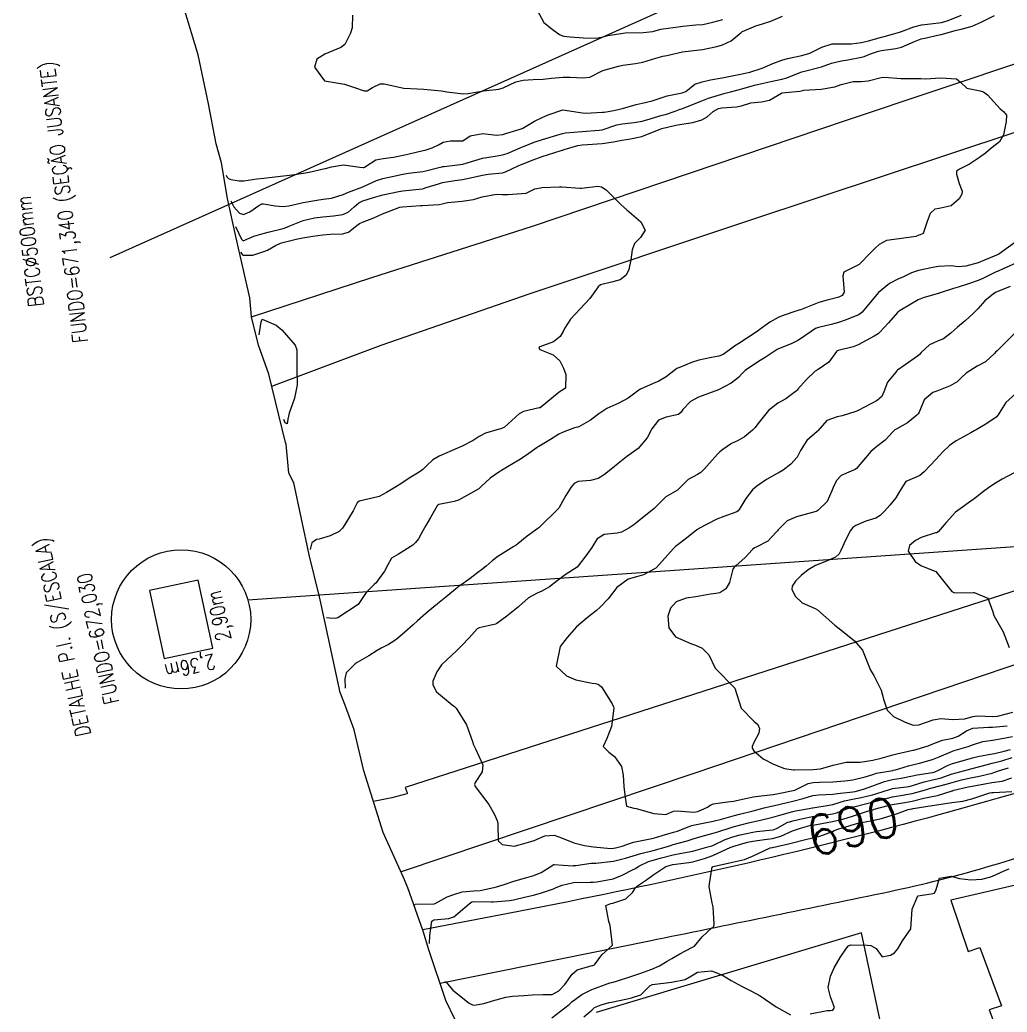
# Model space of a CAD drawing. Header units: metres. Extents: x 298520 to 308411, y 7433745 to 7450750.
# Drawn here: x 300152.6 to 300252, y 7445068 to 7445167.9 of the extents above; entities that cross this region are included whole.
import ezdxf
from ezdxf.enums import TextEntityAlignment as Align

# ---------------------------------------------------------------- set-up
doc = ezdxf.new("R2010")
doc.units = ezdxf.units.M
doc.header["$LTSCALE"] = 10
doc.linetypes.add('CONTINUO', pattern=[0])
for name, color, linetype in [('Area', 45, 'Continuous'), ('Cotas', 45, 'Continuous'), ('Curvas de Nivel 1m', 11, 'Continuous'), ('Curvas de Nivel 5m', 15, 'Continuous'), ('Edificações', 30, 'Continuous'), ('TEXTO', 45, 'Continuous'), ('Vias Primárias', 230, 'Continuous')]:
    doc.layers.add(name, color=color, linetype=linetype)
doc.styles.add('ROMANS', font='romans', dxfattribs={"height": 0.2})
doc.styles.add('Style-STANDARD', font='STANDARD.shx')

msp = doc.modelspace()

# ---------------------------------------------------------------- linework, layer by layer
at = {"layer": 'Area'}
msp.add_polyline3d([(300196.391, 7445067.332, 698.161), (300195.494, 7445069.23, 688.461), (300193.792, 7445074.323, 688.242), (300193.218, 7445076.212, 688.232), (300191.656, 7445080.543, 686.581), (300191.243, 7445081.581, 686.491), (300189.178, 7445086.123, 686.581), (300187.244, 7445092.339, 686.542), (300186.262, 7445096.443, 686.512), (300185.409, 7445098.851, 686.421), (300184.861, 7445100.226, 686.442), (300182.927, 7445109.246, 688.082), (300182.763, 7445109.829, 688.182), (300181.736, 7445114.061, 704.552), (300180.183, 7445121.313, 689.671), (300179.706, 7445122.281, 689.731), (300179.411, 7445125.19, 689.793), (300179.369, 7445125.364, 689.782), (300177.664, 7445132.243, 690.052), (300176.653, 7445135.164, 689.952), (300175.95, 7445138.014, 689.963), (300175.767, 7445139.905, 689.903), (300174.361, 7445146.099, 687.742), (300173.527, 7445149.928, 686.463), (300172.918, 7445153.519, 685.482), (300172.379, 7445155.41, 685.392), (300171.6, 7445159.438, 685.373), (300170.583, 7445164.381, 685.662), (300169.134, 7445169.127, 685.592)], dxfattribs=at)
at = {"layer": 'Curvas de Nivel 1m', "flags": 128}
for points, elevation in [([(300173.373, 7445152.25), (300173.46, 7445152.079), (300173.611, 7445151.913), (300173.869, 7445151.832), (300174.694, 7445151.693), (300175.16, 7445151.686), (300176.478, 7445151.892), (300177.164, 7445151.97), (300178.273, 7445152.083), (300179.168, 7445152.191), (300180.035, 7445152.302), (300181.173, 7445152.472), (300181.739, 7445152.58), (300183.179, 7445152.886), (300183.373, 7445152.934), (300183.987, 7445153.118), (300185.185, 7445153.298), (300186.835, 7445153.083), (300187.182, 7445153.033), (300187.223, 7445153.039), (300187.309, 7445153.079), (300188.452, 7445153.806), (300189.192, 7445153.953), (300190.226, 7445154.078), (300191.195, 7445154.286), (300191.803, 7445154.418), (300193.2, 7445154.729), (300193.425, 7445154.784), (300194.127, 7445155.001), (300194.837, 7445155.365), (300195.212, 7445155.572), (300195.944, 7445155.713), (300197.21, 7445155.716), (300197.943, 7445156.225), (300199.218, 7445156.445), (300200.591, 7445156.294), (300201.217, 7445156.363), (300201.64, 7445156.485), (300202.969, 7445156.893), (300203.156, 7445156.959), (300203.225, 7445157.004), (300204.411, 7445157.702), (300205.241, 7445158.097), (300205.788, 7445158.318), (300207.253, 7445158.84), (300209.249, 7445158.531), (300209.548, 7445158.515), (300211.25, 7445158.593), (300211.43, 7445158.609), (300212.41, 7445158.778), (300213.093, 7445158.933), (300213.255, 7445158.977), (300214.646, 7445159.369), (300215.261, 7445159.52), (300216.259, 7445159.731), (300217.267, 7445160.085), (300217.75, 7445160.233), (300219.271, 7445160.535), (300219.642, 7445160.694), (300220.544, 7445161.421), (300221.288, 7445161.664), (300222.111, 7445161.842), (300223.294, 7445162.053), (300223.798, 7445162.143), (300225.3, 7445162.455), (300225.443, 7445162.486), (300226.084, 7445162.618), (300227.307, 7445163.037), (300228.399, 7445163.503), (300229.316, 7445163.851), (300229.882, 7445164.009), (300231.32, 7445164.309), (300232.134, 7445164.548), (300233.329, 7445165.156), (300234.368, 7445165.484), (300235.333, 7445165.472), (300236.304, 7445165.467), (300237.334, 7445165.628), (300238.016, 7445165.794), (300239.34, 7445166.144), (300239.593, 7445166.205), (300240.436, 7445166.449), (300241.132, 7445166.656), (300241.347, 7445166.727), (300242.592, 7445167.184), (300243.357, 7445167.381), (300244.256, 7445167.505), (300245.362, 7445167.64), (300245.954, 7445167.791), (300247.373, 7445168.346)], 686), ([(300173.853, 7445149.68), (300174.174, 7445149.062), (300174.728, 7445148.424), (300175.124, 7445148.312), (300175.781, 7445148.558), (300176.681, 7445149.205), (300176.968, 7445149.368), (300177.135, 7445149.388), (300178.333, 7445149.188), (300179.132, 7445149.109), (300179.678, 7445149.172), (300181.137, 7445149.51), (300182.516, 7445149.76), (300183.14, 7445149.845), (300183.989, 7445149.965), (300185.145, 7445150.322), (300185.681, 7445150.561), (300187.153, 7445151.08), (300188.504, 7445151.725), (300189.166, 7445151.941), (300190.075, 7445152.141), (300191.173, 7445152.369), (300191.741, 7445152.458), (300193.177, 7445152.642), (300193.481, 7445152.704), (300194.662, 7445152.995), (300195.072, 7445153.103), (300195.184, 7445153.125), (300195.326, 7445153.13), (300197.187, 7445153.37), (300198.409, 7445153.729), (300199.193, 7445153.971), (300200.455, 7445154.18), (300201.197, 7445154.306), (300201.649, 7445154.455), (300202.682, 7445154.895), (300203.043, 7445155.054), (300203.205, 7445155.118), (300204.482, 7445155.606), (300205.213, 7445155.847), (300206.669, 7445156.3), (300207.219, 7445156.471), (300207.527, 7445156.529), (300209.221, 7445156.66), (300210.929, 7445156.794), (300211.193, 7445156.821), (300211.223, 7445156.828), (300212.684, 7445157.323), (300213.233, 7445157.431), (300214.427, 7445157.566), (300215.237, 7445157.706), (300216.044, 7445157.935), (300217.246, 7445158.284), (300217.584, 7445158.381), (300218.56, 7445158.707), (300219.068, 7445158.889), (300219.255, 7445158.952), (300219.655, 7445159.092), (300221.264, 7445159.758), (300221.921, 7445160.009), (300223.271, 7445160.421), (300223.452, 7445160.467), (300224.146, 7445160.641), (300225.032, 7445160.877), (300225.278, 7445160.948), (300226.564, 7445161.33), (300227.286, 7445161.491), (300228.2, 7445161.68), (300229.293, 7445161.935), (300229.801, 7445162.069), (300231.046, 7445162.563), (300231.226, 7445162.638), (300231.304, 7445162.662), (300231.438, 7445162.692), (300233.302, 7445163.165), (300234.312, 7445163.516), (300235.312, 7445163.781), (300235.932, 7445163.882), (300237.318, 7445164.136), (300237.581, 7445164.216), (300238.224, 7445164.471), (300239.046, 7445164.743), (300239.326, 7445164.799), (300240.779, 7445164.995), (300241.33, 7445165.153), (300242.641, 7445165.726), (300243.339, 7445165.97), (300243.692, 7445166.054), (300245.131, 7445166.392), (300245.31, 7445166.424), (300245.343, 7445166.427), (300246.88, 7445166.837), (300247.352, 7445166.954), (300248.452, 7445167.253), (300249.363, 7445167.649), (300249.825, 7445167.877), (300250.715, 7445168.327)], 687), ([(300204.676, 7445168.877), (300205.354, 7445167.614), (300206.331, 7445166.855), (300206.92, 7445166.427), (300207.337, 7445166.259), (300207.996, 7445166.174), (300209.335, 7445166.076), (300210.57, 7445166.036), (300211.337, 7445166.195), (300211.806, 7445166.318), (300213.341, 7445166.554), (300213.541, 7445166.568), (300215.342, 7445166.618), (300216.314, 7445166.735), (300217.127, 7445166.943), (300217.347, 7445166.991), (300218.88, 7445167.174), (300219.351, 7445167.248), (300220.647, 7445167.387), (300221.354, 7445167.437), (300222.37, 7445167.647), (300223.362, 7445167.94)], 684), ([(300174.333, 7445147.1), (300174.943, 7445145.811), (300175.09, 7445145.66), (300176.179, 7445146.126), (300177.101, 7445146.398), (300177.739, 7445146.558), (300179.109, 7445146.892), (300179.326, 7445146.961), (300179.801, 7445147.17), (300181.118, 7445147.7), (300182.29, 7445147.97), (300183.122, 7445148.071), (300184.194, 7445148.184), (300185.125, 7445148.316), (300185.666, 7445148.556), (300186.259, 7445149.089), (300186.736, 7445149.485), (300187.139, 7445149.668), (300188.2, 7445150.012), (300189.145, 7445150.301), (300190.746, 7445150.634), (300191.149, 7445150.685), (300191.458, 7445150.718), (300193.152, 7445150.904), (300193.238, 7445150.923), (300193.496, 7445151.007), (300194.749, 7445151.405), (300195.161, 7445151.511), (300196.403, 7445151.732), (300197.166, 7445151.836), (300198.107, 7445152.013), (300199.173, 7445152.277), (300199.737, 7445152.369), (300201.177, 7445152.506), (300201.503, 7445152.582), (300202.143, 7445152.9), (300202.838, 7445153.241), (300203.188, 7445153.38), (300204.272, 7445153.799), (300205.196, 7445154.129), (300207.111, 7445154.751), (300207.202, 7445154.768), (300207.259, 7445154.783), (300207.408, 7445154.838), (300208.788, 7445155.243), (300209.208, 7445155.308), (300209.736, 7445155.34), (300211.209, 7445155.448), (300212.367, 7445155.622), (300213.213, 7445155.8), (300214.058, 7445155.918), (300215.217, 7445156.161), (300216.637, 7445156.729), (300217.053, 7445156.895), (300217.226, 7445156.945), (300218.642, 7445157.296), (300219.233, 7445157.397), (300220.356, 7445157.569), (300221.24, 7445157.836), (300221.788, 7445158.122), (300222.393, 7445158.659), (300222.934, 7445158.975), (300223.257, 7445159.043), (300224.744, 7445159.15), (300225.259, 7445159.255), (300226.17, 7445159.525), (300227.263, 7445159.65), (300228.054, 7445159.803), (300229.272, 7445160.502), (300229.321, 7445160.531), (300229.656, 7445160.576), (300231.11, 7445160.727), (300231.276, 7445160.756), (300231.53, 7445160.81), (300233.277, 7445160.929), (300234.647, 7445161.149), (300235.282, 7445161.393), (300236.477, 7445161.684), (300237.285, 7445161.68), (300237.993, 7445161.765), (300239.289, 7445162.089), (300239.625, 7445162.121), (300241.288, 7445161.993), (300242.862, 7445161.99), (300243.289, 7445161.976), (300243.728, 7445161.966), (300245.289, 7445162.047), (300246.864, 7445161.942), (300247.285, 7445161.609), (300247.933, 7445161.007), (300249.277, 7445160.742), (300249.601, 7445160.661), (300249.991, 7445160.333), (300251.259, 7445158.947), (300251.601, 7445158.659), (300251.927, 7445158.31), (300251.882, 7445157.672), (300251.603, 7445156.314), (300251.216, 7445155.633), (300250.477, 7445155.061), (300249.619, 7445154.336), (300249.378, 7445154.161), (300249.199, 7445154.052), (300248.176, 7445153.367), (300247.18, 7445152.873), (300246.891, 7445152.659), (300246.883, 7445152.373), (300247.163, 7445151.415), (300247.445, 7445150.655), (300247.407, 7445150.366), (300247.148, 7445149.867), (300246.351, 7445149.168), (300245.138, 7445148.909), (300244.693, 7445148.838), (300244.231, 7445148.399), (300243.916, 7445147.607), (300243.52, 7445146.406), (300243.238, 7445146.273), (300243.101, 7445146.225), (300242.787, 7445146.101), (300241.097, 7445145.872), (300239.849, 7445145.698), (300239.091, 7445145.292), (300238.662, 7445144.89), (300238.249, 7445144.468), (300237.071, 7445143.285), (300235.53, 7445142.505), (300235.44, 7445142.123), (300235.576, 7445140.505), (300235.375, 7445140.161), (300235.028, 7445139.995), (300233.851, 7445139.696), (300233.022, 7445139.448), (300231.18, 7445138.723), (300231.014, 7445138.664), (300230.936, 7445138.639), (300230.719, 7445138.563), (300229.443, 7445138.139), (300229.004, 7445137.969), (300228.106, 7445137.479), (300226.984, 7445136.657), (300226.953, 7445136.631), (300226.91, 7445136.601), (300224.97, 7445135.336), (300224.555, 7445135.049), (300224.018, 7445134.639), (300223.385, 7445134.219), (300222.957, 7445134.057), (300222.228, 7445133.933), (300220.953, 7445133.66), (300220.227, 7445133.41), (300218.945, 7445132.89), (300218.811, 7445132.835), (300218.611, 7445132.703), (300217.671, 7445131.974), (300216.925, 7445131.549), (300216.357, 7445131.293), (300215.093, 7445130.747), (300214.912, 7445130.645), (300213.832, 7445129.832), (300212.898, 7445129.325), (300211.696, 7445128.788), (300210.888, 7445128.264), (300210.065, 7445127.624), (300208.874, 7445126.954), (300208.773, 7445126.922), (300208.449, 7445126.824), (300207.294, 7445126.408), (300206.863, 7445126.19), (300206.038, 7445125.67), (300204.844, 7445124.951), (300204.791, 7445124.923), (300204.694, 7445124.871), (300203.62, 7445124.097), (300202.83, 7445123.58), (300201.696, 7445122.907), (300200.818, 7445122.382), (300199.965, 7445121.775), (300199.051, 7445120.938), (300198.927, 7445120.813), (300198.8, 7445120.714), (300197.686, 7445120.055), (300196.782, 7445119.57), (300196.33, 7445119.417), (300194.775, 7445119.126), (300194.69, 7445119.075), (300194.623, 7445118.992), (300193.954, 7445117.805), (300193.474, 7445117.003), (300193.215, 7445116.536), (300192.733, 7445115.661), (300192.455, 7445115.286), (300192.167, 7445115.018), (300190.714, 7445114.113), (300190.029, 7445113.728), (300189.638, 7445113.051), (300189.315, 7445112.435), (300188.688, 7445111.53), (300188.486, 7445111.261), (300188.287, 7445111.064), (300187.486, 7445110.256), (300186.653, 7445109.08), (300184.639, 7445107.732), (300184.371, 7445107.65), (300183.778, 7445107.697), (300183.483, 7445107.73)], 688), ([(300174.813, 7445144.53), (300175.073, 7445144.21), (300176.084, 7445144.199), (300177.076, 7445144.539), (300177.545, 7445144.729), (300178.353, 7445145.187), (300178.854, 7445145.415), (300179.087, 7445145.474), (300180.443, 7445145.81), (300181.095, 7445145.972), (300182.107, 7445146.131), (300183.1, 7445146.259), (300183.886, 7445146.334), (300185.102, 7445146.377), (300185.682, 7445146.517), (300186.41, 7445147.087), (300186.815, 7445147.384), (300187.118, 7445147.539), (300188.235, 7445147.956), (300189.126, 7445148.366), (300190.873, 7445149.034), (300191.133, 7445149.073), (300192.936, 7445149.21), (300193.135, 7445149.222), (300194.814, 7445149.315), (300195.137, 7445149.382), (300195.675, 7445149.518), (300197.14, 7445149.64), (300198.278, 7445149.812), (300199.144, 7445150.083), (300200.597, 7445150.368), (300201.147, 7445150.326), (300201.742, 7445150.309), (300203.148, 7445150.43), (300203.583, 7445150.451), (300204.446, 7445150.877), (300205.025, 7445151.001), (300205.155, 7445151.016), (300206.914, 7445151.087), (300207.157, 7445151.082), (300209.012, 7445150.964), (300209.155, 7445150.967), (300210.791, 7445151.162), (300211.157, 7445151.083), (300211.63, 7445150.785), (300213.138, 7445149.279), (300213.7, 7445148.764), (300215.115, 7445147.577), (300215.547, 7445146.743), (300215.095, 7445145.976), (300214.467, 7445145.379), (300214.232, 7445144.759), (300214.093, 7445143.74), (300213.91, 7445142.762), (300213.63, 7445142.188), (300213.047, 7445141.729), (300212.296, 7445141.529), (300211.039, 7445141.231), (300210.804, 7445141.034), (300210.657, 7445140.804), (300209.979, 7445139.855), (300209.013, 7445138.82), (300208.05, 7445137.782), (300207.426, 7445136.836), (300207.304, 7445136.521), (300206.981, 7445136.021), (300206.338, 7445135.484), (300204.965, 7445134.982), (300204.889, 7445134.946), (300204.852, 7445134.871), (300204.961, 7445134.711), (300206.293, 7445134.186), (300206.95, 7445133.589), (300207.323, 7445132.836), (300207.557, 7445132.21), (300207.548, 7445130.834), (300207.164, 7445130.584), (300206.909, 7445130.431), (300204.968, 7445128.869), (300204.893, 7445128.846), (300203.29, 7445128.485), (300202.886, 7445128.248), (300201.407, 7445126.912), (300201.04, 7445126.748), (300200.87, 7445126.706), (300199.478, 7445126.32), (300198.858, 7445125.965), (300198.243, 7445125.555), (300197.068, 7445124.958), (300196.901, 7445124.901), (300196.842, 7445124.877), (300196.675, 7445124.796), (300194.833, 7445123.994), (300194.198, 7445123.627), (300193.551, 7445123.003), (300193.177, 7445122.649), (300192.817, 7445122.389), (300191.962, 7445121.868), (300190.804, 7445121.094), (300190.706, 7445121.031), (300189.523, 7445120.318), (300188.786, 7445119.937), (300188.07, 7445119.78), (300186.779, 7445119.472), (300186.578, 7445119.281), (300186.476, 7445119.084), (300186.181, 7445118.503), (300185.333, 7445117.101), (300185.103, 7445116.75), (300184.742, 7445116.411), (300183.865, 7445115.99), (300182.731, 7445115.648), (300182.488, 7445115.614), (300182.015, 7445115.274), (300181.853, 7445114.6)], 689), ([(300253.097, 7445145.713), (300251.137, 7445144.319), (300251.083, 7445144.29), (300249.711, 7445143.7), (300249.074, 7445143.454), (300247.814, 7445143.102), (300247.07, 7445143.052), (300246.32, 7445143.128), (300245.07, 7445143.086), (300244.488, 7445142.977), (300243.065, 7445142.666), (300242.34, 7445142.421), (300241.48, 7445142.01), (300241.054, 7445141.818), (300240.137, 7445141.359), (300239.033, 7445140.46), (300237.388, 7445138.484), (300237.193, 7445138.305), (300237.009, 7445138.209), (300235.793, 7445137.71), (300234.997, 7445137.439), (300234.258, 7445137.253), (300232.989, 7445136.945), (300232.695, 7445136.827), (300232.246, 7445136.541), (300230.974, 7445135.658), (300230.249, 7445135.288), (300228.965, 7445134.783), (300228.829, 7445134.716), (300228.632, 7445134.583), (300227.641, 7445133.909), (300226.952, 7445133.522), (300225.612, 7445132.62), (300225.278, 7445132.286), (300224.932, 7445131.909), (300224.21, 7445131.351), (300222.913, 7445130.65), (300220.905, 7445129.931), (300220.097, 7445129.492), (300219.331, 7445128.696), (300219.156, 7445128.432), (300218.888, 7445128.194), (300217.668, 7445127.93), (300216.882, 7445127.595), (300216.214, 7445126.73), (300215.754, 7445125.842), (300214.843, 7445124.75), (300213.679, 7445123.917), (300212.828, 7445123.246), (300212.275, 7445122.778), (300211.472, 7445122.131), (300210.807, 7445121.73), (300210.059, 7445121.552), (300208.802, 7445121.434), (300208.392, 7445121.231), (300208.06, 7445120.827), (300207.577, 7445120.04), (300206.89, 7445118.839), (300206.848, 7445118.764), (300206.771, 7445118.659), (300204.934, 7445116.867), (300204.834, 7445116.787), (300204.751, 7445116.725), (300203.678, 7445115.942), (300202.727, 7445115.158), (300202.576, 7445115.041), (300202.341, 7445114.896), (300200.713, 7445113.893), (300200.164, 7445113.469), (300199.554, 7445112.931), (300199.075, 7445112.56), (300198.696, 7445112.271), (300197.947, 7445111.69), (300196.916, 7445110.958), (300196.781, 7445110.859), (300196.68, 7445110.778), (300195.49, 7445109.802), (300194.655, 7445109.132), (300194.578, 7445109.067), (300194.487, 7445108.992), (300193.48, 7445108.166), (300192.637, 7445107.42), (300192.188, 7445107.017), (300191.359, 7445106.292), (300190.612, 7445105.652), (300190.262, 7445105.39), (300189.709, 7445105.049), (300188.993, 7445104.662), (300188.597, 7445104.435), (300187.748, 7445103.912), (300186.584, 7445103.225), (300186.36, 7445103.083), (300185.474, 7445102.196), (300185.322, 7445101.582), (300185.373, 7445100.63)], 687), ([(300253.075, 7445143.503), (300251.627, 7445142.87), (300251.066, 7445142.612), (300250.865, 7445142.521), (300250.461, 7445142.326), (300249.537, 7445141.854), (300249.053, 7445141.654), (300248.08, 7445141.322), (300247.042, 7445140.984), (300246.563, 7445140.851), (300245.123, 7445140.389), (300245.059, 7445140.364), (300245.033, 7445140.352), (300243.52, 7445139.913), (300243.026, 7445139.703), (300241.22, 7445138.642), (300241.014, 7445138.507), (300240.976, 7445138.477), (300240.94, 7445138.441), (300240.044, 7445137.402), (300239.16, 7445136.458), (300239.075, 7445136.366), (300238.981, 7445136.287), (300238.583, 7445136.07), (300236.97, 7445135.201), (300236.468, 7445134.995), (300234.964, 7445134.626), (300234.881, 7445134.594), (300234.802, 7445134.512), (300234.024, 7445133.448), (300232.945, 7445132.706), (300232.67, 7445132.534), (300231.79, 7445131.687), (300230.916, 7445130.737), (300230.837, 7445130.638), (300230.766, 7445130.561), (300229.718, 7445129.758), (300228.9, 7445129.306), (300227.964, 7445128.594), (300226.879, 7445127.242), (300226.608, 7445126.88), (300226.342, 7445126.615), (300225.55, 7445125.935), (300224.856, 7445125.516), (300224.229, 7445125.259), (300223.351, 7445124.645), (300223.07, 7445124.418), (300222.838, 7445124.206), (300221.5, 7445122.67), (300221.158, 7445122.335), (300220.815, 7445122.138), (300219.868, 7445121.629), (300218.943, 7445120.699), (300218.868, 7445120.623), (300218.792, 7445120.573), (300217.615, 7445119.882), (300216.776, 7445119.057), (300216.454, 7445118.725), (300214.759, 7445117.344), (300214.416, 7445117.093), (300213.921, 7445116.758), (300213.164, 7445116.349), (300212.745, 7445116.256), (300211.426, 7445116.106), (300210.736, 7445115.658), (300210.39, 7445115.142), (300210.173, 7445114.805), (300209.566, 7445113.96), (300208.703, 7445112.82), (300207.485, 7445112.042), (300206.689, 7445111.43), (300205.925, 7445110.851), (300205.146, 7445110.393), (300204.673, 7445110.197), (300203.809, 7445109.735), (300202.869, 7445108.888), (300202.757, 7445108.784), (300202.651, 7445108.694), (300201.619, 7445107.882), (300200.635, 7445107.155), (300200.474, 7445107.082), (300199.738, 7445106.929), (300198.835, 7445106.733), (300198.628, 7445106.601), (300197.842, 7445105.721), (300197.105, 7445104.955), (300196.864, 7445104.693), (300196.598, 7445104.421), (300195.055, 7445102.983), (300194.576, 7445102.275), (300194.197, 7445101.363), (300194.172, 7445100.994), (300194.552, 7445100.28), (300196.118, 7445098.966), (300196.364, 7445098.795), (300196.53, 7445098.629), (300197.582, 7445096.949), (300198.161, 7445095.27), (300198.265, 7445094.942), (300198.479, 7445094.526), (300199.22, 7445092.932), (300199.157, 7445092.232), (300198.445, 7445091.153), (300198.366, 7445090.941), (300198.44, 7445090.759), (300199.83, 7445088.926), (300200.403, 7445087.92), (300200.696, 7445087.216), (300200.74, 7445086.915), (300200.749, 7445085.286), (300201.173, 7445084.908), (300202.371, 7445084.743), (300202.494, 7445084.766), (300202.854, 7445084.885), (300204.032, 7445085.218), (300204.377, 7445085.326), (300205.467, 7445085.774), (300206.383, 7445085.849), (300207.142, 7445085.6), (300208.367, 7445085.085), (300209.447, 7445084.809), (300210.362, 7445084.681), (300212.107, 7445084.521), (300212.361, 7445084.537), (300212.554, 7445084.575), (300213.227, 7445084.761), (300214.066, 7445085.055), (300214.369, 7445085.137), (300215.702, 7445085.408), (300216.375, 7445085.563), (300217.265, 7445085.831), (300218.385, 7445086.143), (300218.816, 7445086.266), (300219.863, 7445086.685), (300220.233, 7445086.843), (300220.395, 7445086.877), (300221.906, 7445087.157), (300222.399, 7445087.267), (300223.22, 7445087.467), (300224.405, 7445087.799), (300225.048, 7445087.982), (300226.41, 7445088.318), (300227.525, 7445088.593), (300228.239, 7445088.76), (300228.416, 7445088.804), (300229.847, 7445089.14), (300230.424, 7445089.27), (300231.447, 7445089.531), (300232.432, 7445089.831), (300233.039, 7445089.926), (300234.435, 7445089.997), (300234.898, 7445090.044), (300236.439, 7445090.201), (300236.685, 7445090.241), (300237.533, 7445090.474), (300238.446, 7445090.81), (300239.633, 7445091.266), (300240.453, 7445091.452), (300241.301, 7445091.581), (300242.454, 7445091.828), (300242.938, 7445091.93), (300244.46, 7445092.163), (300244.644, 7445092.204), (300245.065, 7445092.384), (300245.968, 7445092.875), (300246.47, 7445093.081), (300247.464, 7445093.346), (300248.476, 7445093.635), (300249.04, 7445093.772), (300250.48, 7445094.035), (300250.716, 7445094.082), (300251.681, 7445094.308), (300252.314, 7445094.474)], 686), ([(300252.687, 7445136.294), (300250.966, 7445134.603), (300250.82, 7445134.466), (300250.693, 7445134.323), (300249.804, 7445133.482), (300248.95, 7445133.046), (300247.86, 7445132.356), (300247.394, 7445131.905), (300246.93, 7445131.481), (300246.249, 7445131.05), (300244.915, 7445130.533), (300244.805, 7445130.5), (300244.508, 7445130.394), (300243.636, 7445129.672), (300243.119, 7445128.408), (300243.038, 7445128.261), (300242.888, 7445128.106), (300241.965, 7445127.335), (300240.867, 7445126.725), (300240.682, 7445126.626), (300240.48, 7445126.444), (300239.71, 7445125.596), (300238.848, 7445124.96), (300238.272, 7445124.469), (300236.825, 7445122.744), (300236.684, 7445122.632), (300236.295, 7445122.495), (300235.282, 7445122.039), (300234.808, 7445121.54), (300234.461, 7445120.85), (300234.344, 7445120.514), (300233.862, 7445119.439), (300232.937, 7445118.528), (300232.837, 7445118.465), (300232.772, 7445118.435), (300232.626, 7445118.387), (300230.766, 7445117.88), (300229.843, 7445117.488), (300228.926, 7445116.578), (300228.851, 7445116.479), (300228.749, 7445116.344), (300227.891, 7445115.437), (300226.726, 7445114.849), (300226.56, 7445114.777), (300226.349, 7445114.614), (300225.573, 7445113.763), (300224.707, 7445113.001), (300224.505, 7445112.832), (300224.374, 7445112.633), (300224.027, 7445111.292), (300223.657, 7445110.64), (300223.076, 7445110.239), (300222.668, 7445110.168), (300222.122, 7445110.113), (300220.665, 7445109.849), (300219.661, 7445109.692), (300218.659, 7445109.32), (300218.111, 7445108.708), (300217.831, 7445107.898), (300217.925, 7445106.711), (300218.619, 7445105.803), (300220.197, 7445105.096), (300220.607, 7445104.979), (300221.284, 7445104.67), (300221.949, 7445104.012), (300222.583, 7445102.65), (300224.563, 7445100.63), (300225.2, 7445098.623), (300226.52, 7445097.298), (300226.899, 7445096.986), (300227.047, 7445096.602), (300226.985, 7445096.124), (300226.491, 7445095.171), (300226.312, 7445094.785), (300226.328, 7445094.612), (300226.48, 7445094.346), (300227.429, 7445093.552), (300228.467, 7445092.987), (300229.573, 7445092.569), (300230.462, 7445092.439), (300230.586, 7445092.434), (300232.462, 7445092.461), (300233.199, 7445092.529), (300234.467, 7445092.89), (300235.765, 7445093.202), (300236.47, 7445093.2), (300237.192, 7445093.201), (300238.472, 7445093.408), (300239.313, 7445093.613), (300240.478, 7445093.927), (300240.883, 7445094.032), (300242.483, 7445094.392), (300242.594, 7445094.418), (300244.032, 7445094.855), (300244.493, 7445095.039), (300245.454, 7445095.425), (300246.502, 7445095.627), (300247.063, 7445095.803), (300247.874, 7445096.35), (300248.516, 7445096.608), (300250.117, 7445096.724), (300250.517, 7445096.726), (300251.981, 7445096.842)], 684), ([(300252.843, 7445130.301), (300251.828, 7445129.386), (300251.167, 7445128.317), (300251.07, 7445128.139), (300250.887, 7445127.923), (300249.945, 7445127.261), (300248.867, 7445126.645), (300248.669, 7445126.54), (300248.324, 7445126.348), (300246.855, 7445125.546), (300246.16, 7445125.067), (300245.47, 7445124.384), (300245.182, 7445124.044), (300244.836, 7445123.689), (300244.194, 7445123.031), (300243.627, 7445122.402), (300243.191, 7445122.033), (300242.815, 7445121.893), (300241.796, 7445121.438), (300241.128, 7445120.435), (300240.787, 7445119.799), (300240.172, 7445119.053), (300239.639, 7445118.451), (300239.206, 7445118.019), (300238.766, 7445117.759), (300237.742, 7445117.455), (300236.758, 7445117.029), (300236.451, 7445116.798), (300236.214, 7445116.495), (300235.696, 7445115.543), (300235.234, 7445114.505), (300235.073, 7445114.153), (300234.716, 7445113.812), (300233.813, 7445113.418), (300232.707, 7445112.974), (300231.951, 7445112.541), (300231.251, 7445111.995), (300230.686, 7445111.425), (300230.34, 7445110.901), (300230.32, 7445110.564), (300230.666, 7445109.863), (300231.35, 7445109.24), (300232.654, 7445108.651), (300232.876, 7445108.528), (300234.638, 7445106.982), (300235.226, 7445106.504), (300236.617, 7445105.402), (300237.412, 7445104.478), (300237.762, 7445103.64), (300238.225, 7445102.465), (300238.575, 7445101.906), (300239.296, 7445100.453), (300239.56, 7445099.432), (300239.901, 7445098.446), (300240.527, 7445097.811), (300241.713, 7445097.236), (300242.518, 7445096.924), (300243.073, 7445096.967), (300244.524, 7445097.462), (300245.317, 7445097.59), (300246.524, 7445097.492), (300247.72, 7445097.547), (300248.527, 7445097.788), (300249.001, 7445097.863), (300250.528, 7445097.8), (300251.006, 7445097.838), (300252.532, 7445098.215)], 683), ([(300252.696, 7445122.301), (300251.463, 7445121.664), (300250.807, 7445121.282), (300250.224, 7445120.903), (300249.459, 7445120.333), (300249.089, 7445120.038), (300248.788, 7445119.813), (300246.773, 7445118.37), (300245.842, 7445117.299), (300245.041, 7445116.387), (300244.858, 7445116.282), (300244.751, 7445116.26), (300243.333, 7445115.822), (300242.739, 7445115.504), (300242.14, 7445115.017), (300242.026, 7445114.427), (300242.713, 7445113.398), (300243.28, 7445112.983), (300244.703, 7445112.421), (300244.784, 7445112.389), (300245.193, 7445111.887), (300246.4, 7445110.373), (300246.672, 7445110.238), (300248.589, 7445110.258), (300248.672, 7445110.257), (300250.047, 7445109.706), (300250.55, 7445108.321), (300250.649, 7445107.961), (300251.56, 7445106.311), (300252.175, 7445104.739)], 682), ([(300192.363, 7445078.82), (300192.367, 7445078.857), (300192.404, 7445078.897), (300194.293, 7445078.959), (300194.32, 7445078.962), (300194.406, 7445078.989), (300195.632, 7445079.648), (300196.306, 7445079.87), (300197.126, 7445080.142), (300198.313, 7445080.269), (300198.948, 7445080.299), (300200.318, 7445080.577), (300200.591, 7445080.644), (300201.36, 7445080.904), (300202.326, 7445081.23), (300203.627, 7445081.58), (300204.332, 7445081.782), (300205.084, 7445082.114), (300206.26, 7445082.851), (300206.307, 7445082.887), (300206.344, 7445082.901), (300206.393, 7445082.899), (300207.287, 7445082.836), (300208.305, 7445082.783), (300208.343, 7445082.786), (300208.373, 7445082.79), (300208.558, 7445082.818), (300210.101, 7445083.047), (300210.345, 7445083.046), (300210.586, 7445083.037), (300212.348, 7445083.236), (300213.578, 7445083.531), (300214.353, 7445083.774), (300215.103, 7445083.995), (300216.359, 7445084.3), (300217.802, 7445084.708), (300218.206, 7445084.861), (300218.366, 7445084.911), (300219.766, 7445085.292), (300220.375, 7445085.489), (300221.286, 7445085.764), (300222.384, 7445086.049), (300222.846, 7445086.193), (300224.214, 7445086.633), (300224.393, 7445086.679), (300225.933, 7445087.08), (300226.399, 7445087.193), (300227.155, 7445087.353), (300228.404, 7445087.655), (300229.1, 7445087.88), (300230.41, 7445088.239), (300230.677, 7445088.291), (300232.058, 7445088.544), (300232.348, 7445088.607), (300232.414, 7445088.619), (300234.059, 7445088.875), (300234.42, 7445088.957), (300235.616, 7445089.307), (300236.428, 7445089.469), (300237.27, 7445089.637), (300238.435, 7445089.923), (300238.855, 7445090.038), (300240.136, 7445090.443), (300240.364, 7445090.521), (300240.444, 7445090.541), (300242.106, 7445090.755), (300242.439, 7445090.84), (300243.626, 7445091.222), (300244.448, 7445091.407), (300245.229, 7445091.605), (300246.458, 7445092.022), (300246.725, 7445092.102), (300247.719, 7445092.351), (300248.465, 7445092.565), (300249.848, 7445092.948), (300250.471, 7445093.107), (300251.434, 7445093.35), (300252.477, 7445093.666)], 687), ([(300193.863, 7445074.96), (300193.881, 7445075.753), (300194.066, 7445077.201), (300194.277, 7445077.351), (300195.797, 7445077.455), (300196.28, 7445077.649), (300197.846, 7445078.947), (300198.107, 7445079.132), (300198.296, 7445079.166), (300200.082, 7445079.136), (300200.296, 7445079.145), (300201.905, 7445079.289), (300202.3, 7445079.359), (300203.543, 7445079.639), (300204.307, 7445079.809), (300205.131, 7445080.041), (300206.317, 7445080.469), (300206.587, 7445080.578), (300207.193, 7445080.837), (300208.326, 7445081.092), (300210.011, 7445081.119), (300210.326, 7445081.129), (300210.697, 7445081.165), (300212.33, 7445081.464), (300213.252, 7445081.843), (300214.339, 7445082.384), (300214.572, 7445082.516), (300214.923, 7445082.744), (300215.888, 7445083.194), (300216.349, 7445083.335), (300217.205, 7445083.571), (300218.355, 7445083.867), (300219.053, 7445083.995), (300220.359, 7445084.257), (300220.694, 7445084.343), (300221.865, 7445084.665), (300222.251, 7445084.775), (300222.365, 7445084.823), (300223.6, 7445085.416), (300224.379, 7445085.7), (300225.109, 7445085.896), (300226.386, 7445086.163), (300226.769, 7445086.223), (300228.39, 7445086.394), (300228.538, 7445086.431), (300228.82, 7445086.576), (300229.845, 7445087.119), (300230.4, 7445087.308), (300231.412, 7445087.541), (300232.405, 7445087.717), (300233.798, 7445087.91), (300234.408, 7445088.012), (300234.799, 7445088.117), (300235.844, 7445088.496), (300236.261, 7445088.645), (300236.416, 7445088.685), (300237.858, 7445089.032), (300238.424, 7445089.174), (300239.433, 7445089.445), (300240.432, 7445089.718), (300241.039, 7445089.829), (300242.429, 7445090.052), (300243.75, 7445090.4), (300244.257, 7445090.571), (300244.436, 7445090.616), (300245.833, 7445090.985), (300246.445, 7445091.16), (300247.395, 7445091.414), (300248.452, 7445091.647), (300249.015, 7445091.774), (300250.46, 7445092.109), (300250.625, 7445092.154), (300251.093, 7445092.314), (300252.124, 7445092.646)], 688), ([(300195.353, 7445071.09), (300195.49, 7445071.11), (300196.192, 7445070.269), (300197.831, 7445068.945), (300198.171, 7445068.786), (300198.348, 7445068.761), (300199.327, 7445068.928), (300199.985, 7445069.113), (300200.177, 7445069.177), (300201.534, 7445069.548), (300202.184, 7445069.642), (300203.355, 7445069.708), (300204.187, 7445069.8), (300205.237, 7445069.809), (300206.188, 7445069.837), (300206.851, 7445070.182), (300207.48, 7445070.831), (300208.214, 7445071.885), (300208.714, 7445072.319), (300210.222, 7445072.732), (300210.281, 7445072.741), (300210.451, 7445072.798), (300211.2, 7445073.829), (300212.253, 7445074.78), (300212.024, 7445076.782), (300211.895, 7445077.166), (300211.592, 7445078.787), (300212.105, 7445078.973), (300212.296, 7445079.003), (300213.6, 7445079.461), (300214.314, 7445080.126), (300214.553, 7445080.515), (300214.795, 7445080.745), (300215.697, 7445081.368), (300216.334, 7445081.824), (300217.642, 7445082.711), (300218.345, 7445082.914), (300219.934, 7445083.097), (300220.348, 7445083.169), (300221.516, 7445083.503), (300222.354, 7445083.799), (300224.168, 7445084.633), (300224.3, 7445084.695), (300224.364, 7445084.72), (300225.842, 7445085.145), (300226.373, 7445085.257), (300227.55, 7445085.417), (300228.377, 7445085.522), (300229.21, 7445085.742), (300230.389, 7445086.276), (300230.588, 7445086.36), (300231.177, 7445086.552), (300232.125, 7445086.813), (300232.396, 7445086.864), (300232.789, 7445086.926), (300234.4, 7445087.221), (300235.43, 7445087.472), (300236.406, 7445087.777), (300238.342, 7445088.391), (300238.412, 7445088.405), (300238.455, 7445088.417), (300238.594, 7445088.458), (300240.018, 7445088.845), (300240.42, 7445088.941), (300241.695, 7445089.156), (300242.422, 7445089.292), (300243.599, 7445089.577), (300244.426, 7445089.74), (300244.961, 7445089.851), (300246.432, 7445090.314), (300246.471, 7445090.331), (300246.622, 7445090.368), (300248.07, 7445090.722), (300248.44, 7445090.797), (300249.739, 7445091.032), (300250.445, 7445091.138), (300251.464, 7445091.293), (300252.453, 7445091.611)], 689), ([(300232.166, 7445067.887), (300233.863, 7445068.208), (300234.17, 7445068.225), (300234.419, 7445068.259), (300234.591, 7445068.506), (300234.189, 7445069.577), (300233.972, 7445070.513), (300234.215, 7445071.677), (300234.462, 7445072.266), (300234.582, 7445072.506), (300235.18, 7445073.554), (300235.816, 7445074.494), (300236.027, 7445074.711), (300236.248, 7445074.814), (300237.92, 7445074.801), (300238.247, 7445074.754), (300238.812, 7445074.461), (300239.386, 7445073.605), (300240.236, 7445073.793), (300240.643, 7445074.032), (300240.962, 7445074.433), (300241.456, 7445075.227), (300242.273, 7445076.42), (300242.434, 7445078.418), (300242.986, 7445079.737), (300244.316, 7445079.956), (300244.674, 7445080.03), (300244.817, 7445080.385), (300245.172, 7445081.544), (300246.336, 7445081.714), (300247.19, 7445081.506), (300248.333, 7445081.35), (300249.433, 7445081.432), (300250.336, 7445081.671), (300250.8, 7445081.854), (300251.744, 7445082.306), (300252.171, 7445082.476)], 691), ([(300209.393, 7445067.575), (300210.168, 7445068.262), (300210.463, 7445068.504), (300211.132, 7445068.79), (300211.938, 7445069.021), (300212.177, 7445069.067), (300213.592, 7445069.349), (300214.184, 7445069.481), (300215.13, 7445069.799), (300216.067, 7445070.731), (300216.158, 7445070.776), (300216.204, 7445070.795), (300216.292, 7445070.817), (300218.207, 7445071.058), (300219.568, 7445071.328), (300220.213, 7445071.688), (300220.813, 7445072.078), (300222.218, 7445072.205), (300223.333, 7445071.762), (300224.209, 7445071.215), (300225.318, 7445070.619), (300226.196, 7445070.177), (300227.107, 7445069.679), (300228.179, 7445068.966), (300228.726, 7445068.574), (300230.165, 7445067.793)], 691)]:
    msp.add_lwpolyline(points, dxfattribs=dict(at, elevation=elevation))
at = {"layer": 'Curvas de Nivel 5m', "flags": 128}
for points, elevation in [([(300186.086, 7445168.369), (300186.063, 7445167.093), (300185.896, 7445166.536), (300185.326, 7445165.415), (300184.93, 7445165.106), (300183.316, 7445164.445), (300182.503, 7445163.946), (300182.268, 7445163.14), (300183.282, 7445161.761), (300184.886, 7445161.498), (300185.278, 7445161.435), (300186.307, 7445161.09), (300187.27, 7445160.743), (300187.584, 7445160.762), (300188.098, 7445161.072), (300188.886, 7445161.457), (300189.279, 7445161.45), (300191.273, 7445161.03), (300193.272, 7445160.912), (300195.029, 7445160.742), (300195.27, 7445160.702), (300195.593, 7445160.653), (300197.268, 7445160.453), (300197.75, 7445160.473), (300199.271, 7445160.735), (300200.821, 7445160.917), (300201.275, 7445161.046), (300202.519, 7445161.663), (300203.287, 7445161.825), (300204.289, 7445161.879), (300205.289, 7445161.934), (300206.128, 7445162.02), (300207.292, 7445162.114), (300208.008, 7445162.117), (300209.292, 7445162.07), (300209.97, 7445162.132), (300211.303, 7445162.79), (300212.853, 7445163.229), (300213.309, 7445163.329), (300214.582, 7445163.486), (300215.312, 7445163.623), (300216.623, 7445164.038), (300217.318, 7445164.233), (300217.721, 7445164.314), (300219.323, 7445164.659), (300219.568, 7445164.696), (300221.325, 7445164.924), (300222.775, 7445165.209), (300223.33, 7445165.366), (300224.204, 7445165.771), (300225.203, 7445166.631), (300225.288, 7445166.686), (300225.344, 7445166.714), (300226.684, 7445167.279), (300227.356, 7445167.505), (300228.194, 7445167.758), (300229.368, 7445168.26)], 685), ([(300252.294, 7445141.052), (300251.036, 7445140.544), (300250.881, 7445140.476), (300250.595, 7445140.324), (300249.747, 7445139.611), (300249.018, 7445138.817), (300248.558, 7445138.347), (300247.754, 7445137.606), (300246.992, 7445136.965), (300246.663, 7445136.698), (300246.319, 7445136.377), (300245.563, 7445135.798), (300244.975, 7445135.564), (300244.166, 7445135.203), (300243.32, 7445134.406), (300243.152, 7445134.217), (300242.959, 7445134.064), (300241.702, 7445133.18), (300240.945, 7445132.635), (300240.848, 7445132.537), (300240.763, 7445132.442), (300239.936, 7445131.441), (300239.565, 7445130.453), (300239.372, 7445129.991), (300238.904, 7445129.596), (300236.986, 7445128.58), (300236.893, 7445128.544), (300236.852, 7445128.532), (300236.739, 7445128.492), (300235.361, 7445128.032), (300234.887, 7445127.931), (300233.84, 7445127.564), (300232.926, 7445126.529), (300232.902, 7445126.5), (300232.872, 7445126.479), (300231.831, 7445125.572), (300231.192, 7445124.555), (300230.836, 7445123.881), (300230.219, 7445123.176), (300229.443, 7445122.574), (300229.047, 7445122.35), (300228.818, 7445122.251), (300227.751, 7445121.653), (300226.798, 7445120.976), (300226.592, 7445120.816), (300226.366, 7445120.614), (300225.672, 7445119.733), (300225.021, 7445118.628), (300224.913, 7445118.487), (300224.771, 7445118.393), (300223.479, 7445117.929), (300222.763, 7445117.667), (300220.894, 7445116.678), (300220.811, 7445116.621), (300220.751, 7445116.569), (300219.703, 7445115.726), (300218.728, 7445115.007), (300218.554, 7445114.874), (300218.39, 7445114.705), (300216.704, 7445112.789), (300216.671, 7445112.763), (300216.622, 7445112.731), (300215.389, 7445112.046), (300214.694, 7445111.856), (300213.841, 7445111.609), (300212.683, 7445110.77), (300211.824, 7445109.624), (300211.023, 7445108.794), (300210.65, 7445108.47), (300209.727, 7445107.724), (300208.633, 7445106.82), (300207.687, 7445105.759), (300207.006, 7445104.844), (300206.583, 7445102.85), (300207.629, 7445101.89), (300208.57, 7445101.498), (300210.206, 7445101.164), (300210.566, 7445101.112), (300210.818, 7445101.049), (300211.16, 7445100.791), (300212.229, 7445099.083), (300212.368, 7445098.772), (300212.385, 7445098.626), (300212.167, 7445096.775), (300211.682, 7445095.595), (300211.326, 7445094.787), (300211.906, 7445094.207), (300212.473, 7445093.786), (300213.183, 7445092.763), (300213.328, 7445091.888), (300213.391, 7445090.761), (300213.537, 7445089.648), (300213.682, 7445088.757), (300214.411, 7445088.569), (300214.637, 7445088.522), (300216.406, 7445088.026), (300217.637, 7445087.943), (300218.408, 7445088.256), (300218.79, 7445088.315), (300220.408, 7445088.185), (300220.852, 7445088.232), (300221.814, 7445088.666), (300222.164, 7445088.915), (300222.418, 7445089.013), (300223.851, 7445089.21), (300224.423, 7445089.292), (300225.522, 7445089.523), (300226.429, 7445089.7), (300227.218, 7445089.812), (300228.434, 7445089.958), (300228.965, 7445090.045), (300230.44, 7445090.354), (300230.602, 7445090.397), (300230.954, 7445090.555), (300231.94, 7445091.053), (300232.449, 7445091.154), (300233.094, 7445091.175), (300234.45, 7445091.209), (300235.642, 7445091.307), (300236.452, 7445091.432), (300237.696, 7445091.712), (300238.458, 7445091.974), (300238.827, 7445092.088), (300240.462, 7445092.373), (300240.516, 7445092.386), (300240.749, 7445092.437), (300242.056, 7445092.835), (300242.468, 7445092.94), (300243.146, 7445093.086), (300244.474, 7445093.463), (300245.123, 7445093.737), (300246.482, 7445094.321), (300246.65, 7445094.367), (300248.065, 7445094.771), (300248.492, 7445094.95), (300249.542, 7445095.285), (300250.5, 7445095.429), (300251.263, 7445095.551), (300252.505, 7445095.789)], 685), ([(300176.723, 7445136.2), (300176.897, 7445137.5), (300176.999, 7445137.791), (300178.424, 7445137.186), (300178.986, 7445136.708), (300180.341, 7445135.159), (300180.505, 7445134.704), (300180.502, 7445133.157), (300180.496, 7445132.714), (300180.515, 7445131.156), (300180.246, 7445129.816), (300180.024, 7445129.163), (300179.722, 7445128.33), (300179.602, 7445127.715), (300179.515, 7445127.236), (300179.333, 7445127.328), (300179.173, 7445127.67)], 690), ([(300206.159, 7445067.484), (300207.893, 7445068.824), (300208.043, 7445068.954), (300208.177, 7445069.072), (300209.176, 7445069.822), (300210.196, 7445070.336), (300210.537, 7445070.458), (300211.472, 7445070.787), (300211.998, 7445070.989), (300212.206, 7445071.041), (300212.564, 7445071.132), (300214.212, 7445071.682), (300215.006, 7445071.951), (300216.219, 7445072.36), (300217.001, 7445072.718), (300217.749, 7445073.188), (300218.234, 7445073.455), (300219.027, 7445073.907), (300220.242, 7445074.555), (300220.329, 7445074.592), (300220.509, 7445074.677), (300221.301, 7445075.626), (300222.271, 7445076.517), (300222.355, 7445076.575), (300222.445, 7445076.657), (300222.507, 7445076.888), (300222.377, 7445078.659), (300222.299, 7445079.034), (300221.999, 7445080.663), (300222.038, 7445080.951), (300222.298, 7445082.66), (300222.327, 7445082.676), (300222.343, 7445082.684), (300222.379, 7445082.695), (300224.348, 7445083.127), (300225.552, 7445083.417), (300226.354, 7445083.754), (300228.138, 7445084.583), (300228.326, 7445084.618), (300228.364, 7445084.626), (300229.96, 7445084.973), (300230.371, 7445085.081), (300231.535, 7445085.389), (300232.379, 7445085.583), (300233.142, 7445085.769), (300234.388, 7445086.213), (300234.585, 7445086.313), (300235.047, 7445086.503), (300236.086, 7445086.803), (300236.397, 7445086.891), (300236.974, 7445087.057), (300238.402, 7445087.337), (300239.319, 7445087.535), (300240.407, 7445087.879), (300240.827, 7445088.017), (300242.003, 7445088.424), (300242.335, 7445088.499), (300242.414, 7445088.514), (300242.535, 7445088.539), (300244.417, 7445088.839), (300245.757, 7445089.039), (300246.421, 7445089.131), (300247.515, 7445089.266), (300248.424, 7445089.505), (300250.221, 7445090.113), (300250.431, 7445090.156), (300250.586, 7445090.163), (300252.432, 7445090.25)], 690)]:
    msp.add_lwpolyline(points, dxfattribs=dict(at, elevation=elevation))
at = {"layer": 'Edificações'}
for points in [[(300261.605, 7445064.745), (300256.745, 7445077.412), (300258.541, 7445078.101), (300257.296, 7445081.862), (300246.312, 7445079.305), (300248.037, 7445074.163), (300249.238, 7445074.567), (300251.395, 7445068.696), (300250.171, 7445068.277), (300252.851, 7445061.152)], [(300244.577, 7445041.919), (300237.321, 7445076.021), (300210.623, 7445068.011)]]:
    msp.add_lwpolyline(points, dxfattribs=at)
at = {"layer": 'TEXTO', "linetype": 'CONTINUO'}
for points in [[(300348.875, 7445227.77, 0), (300161.667, 7445143.954, 0)], [(300175.569, 7445109.547, 0), (300388.847, 7445124.359, 0)]]:
    msp.add_polyline3d(points, dxfattribs=at)
msp.add_polyline3d([(300172.039, 7445104.675, 0), (300170.558, 7445111.517, 0), (300165.671, 7445110.459, 0), (300167.152, 7445103.617, 0), (300172.039, 7445104.675, 0)], close=True, dxfattribs=at)
msp.add_circle((300168.855, 7445107.567), 7, dxfattribs=at)
at = {"layer": 'Vias Primárias'}
for points in [[(300308.444, 7445249.583), (300313.096, 7445246.929, -0.054147), (300320.008, 7445241.925, -0.065251), (300326.162, 7445234.702, -0.102808), (300328.697, 7445228.176, -0.005688), (300330.575, 7445216.09), (300335.06, 7445176.782), (300337.019, 7445157.491, -0.124397), (300335.947, 7445150.215, -0.097651), (300331.363, 7445143.346, -0.0312), (300325.534, 7445138.179, -0.066109), (300309.335, 7445128.67), (300191.405, 7445090.659), (300191.599, 7445090.117, -0.329177), (300191.567, 7445090.009), (300190.05, 7445089.624), (300188.211, 7445089.231)], [(300384.355, 7445011.864), (300377.407, 7445031.741), (300370.964, 7445048.536), (300359.279, 7445080.689), (300357.058, 7445086.513, 0.050306), (300352.907, 7445095.776, 0.087703), (300344.673, 7445105.617, 0.026418), (300336.821, 7445111.54, 0.030737), (300334.498, 7445112.907, 0.069135), (300326.366, 7445115.715, 0.05068), (300306.794, 7445117.544, 0.070655), (300288.357, 7445114.772), (300281.06, 7445112.593), (300220.449, 7445092.05), (300190.983, 7445082.153)], [(300194.913, 7445070.967), (300216, 7445075.236, 0.001156), (300239.383, 7445080.026, 0.039915), (300260.062, 7445086.065, -0.00127), (300278.536, 7445093.048, -0.021622), (300295.718, 7445098.659, 0.008311), (300305.673, 7445101.619, -0.159442), (300312.141, 7445101.55, -0.03935), (300323.337, 7445096.744, -0.059701), (300340.505, 7445084.913), (300343.828, 7445087.069, -0.044205), (300339.8, 7445090.634, 0.067215), (300328.967, 7445098.428, -0.005807), (300321.83, 7445102.337, 0.191037), (300301.106, 7445105.156, 0.011847), (300293.302, 7445103.029, 0.011148), (300279.399, 7445098.544, -0.009628), (300259.402, 7445092.027, -0.019482), (300221.045, 7445081.952, -0.007232), (300201.752, 7445077.972), (300193.175, 7445076.332)]]:
    msp.add_lwpolyline(points, format="xyb", dxfattribs=at)
for points in [[(300175.95, 7445138.014), (300188.045, 7445141.957), (300204.197, 7445147.127), (300235.822, 7445157.792), (300291.043, 7445176.309)], [(300177.967, 7445131.019), (300188.984, 7445135.162), (300203.962, 7445140.364), (300225.99, 7445147.704), (300286.764, 7445167.844), (300307.992, 7445174.899)]]:
    msp.add_lwpolyline(points, dxfattribs=at)

# ---------------------------------------------------------------- texts
at = {"layer": 'Cotas', "style": 'Style-STANDARD'}
msp.add_text('690', height=4, rotation=14.85784, dxfattribs=at).set_placement((300236.424, 7445086.748, 690), align=Align.MIDDLE_CENTER)
at = {"layer": 'TEXTO', "style": 'ROMANS', "width": 0.8}
for s, rotation, p in [('FUNDO=671,340 (SEÇÃO JUSANTE)', 96.82542, (300159.475, 7445135.493)), ('BSTCØ500mm', 96.82542, (300155.024, 7445139.126)), ('DETALHE P.I. (S/ESCALA)', 102.21269, (300159.767, 7445095.993)), ('FUNDO=672,030', 102.21269, (300162.63, 7445099.223)), ('2,90m', 102.21269, (300173.906, 7445105.572)), ('2,36m', 192.21269, (300172.121, 7445104.088))]:
    msp.add_text(s, height=1.5, rotation=rotation, dxfattribs=at).set_placement(p)

doc.saveas('drawing.dxf')
